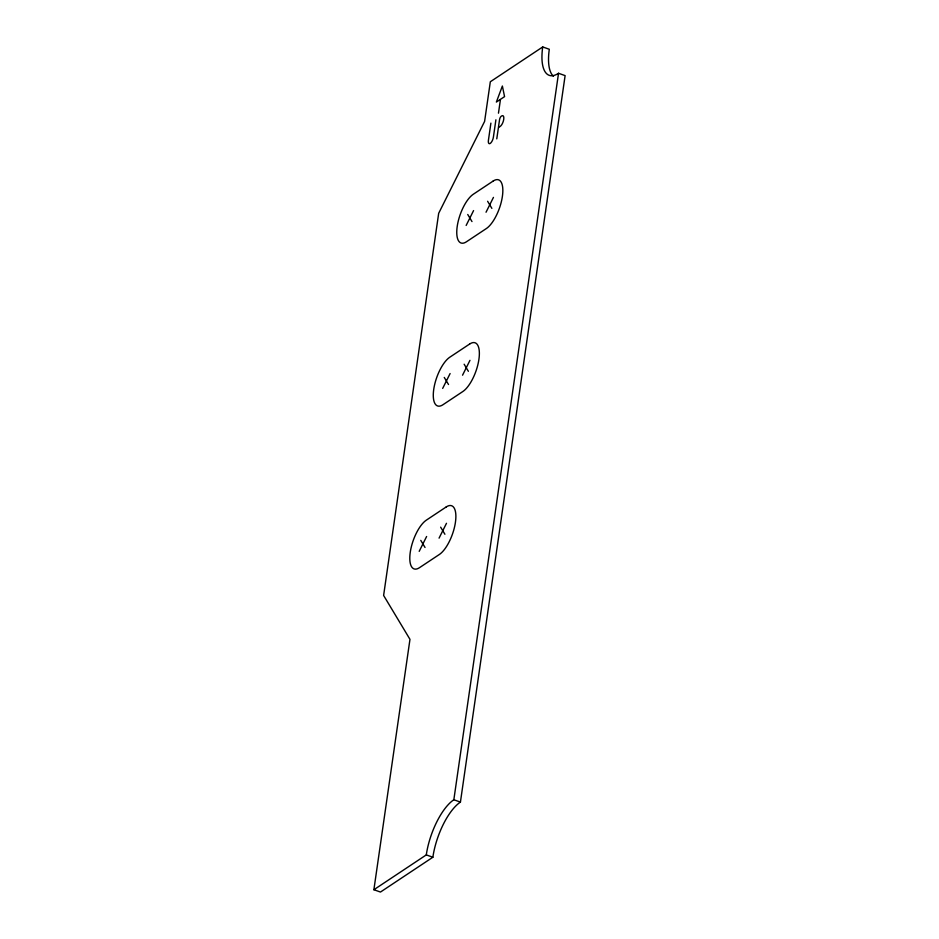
<?xml version="1.0" encoding="UTF-8"?>
<svg xmlns="http://www.w3.org/2000/svg" width="939" height="939" viewBox="0 0 939 939"><rect width="100%" height="100%" fill="white"/><g stroke="black" fill="none" stroke-linecap="round" stroke-linejoin="round"><path stroke-width="1.41" d="M542.719 46.95A45.412 17.595 -70.5 0 0 558.529 73.277L565.114 75.613L460.427 802.094A45.412 17.595 -70.5 0 0 432.867 857.237L380.471 892.05L373.886 889.726L409.967 639.342L383.617 595.455L438.677 213.306L484.606 121.401L490.322 81.763L542.719 46.95L549.303 49.274A45.412 17.595 -70.5 0 0 553.482 76.294M490.897 123.126L488.409 140.392A5.235 2.031 -70.5 0 0 490.228 143.432A5.235 2.031 -70.5 0 0 493.409 137.071L495.898 119.805M498.468 113.185L500.464 99.346L504.56 96.635L502.377 86.024L496.367 102.069L500.17 99.546M496.778 138.866L499.548 119.687A2.84 1.103 -70.5 0 1 501.262 116.236L501.684 115.955A5.834 2.265 -70.5 0 1 503.727 119.347A5.834 2.265 -70.5 0 1 500.182 126.425L498.691 127.422M373.886 889.726L426.294 854.901A45.412 17.595 -70.5 0 1 453.842 799.758L558.529 73.277M466.155 225.442L473.573 210.594M486.038 212.237L493.456 197.39M442.68 388.394L450.098 373.546M462.551 375.189L469.969 360.341M419.193 551.346L426.611 536.498M439.065 538.141L446.495 523.293M453.842 799.758L460.427 802.094M426.294 854.901L432.867 857.237M487.611 201.275L491.872 208.364M467.739 214.479L471.988 221.569M464.136 364.215L468.385 371.304M444.253 377.419L448.513 384.509M440.649 527.166L444.91 534.256M420.778 540.371L425.027 547.46M493.163 181.051L473.291 194.256A26.492 10.259 -70.5 0 0 457.211 226.428A26.492 10.259 -70.5 0 0 466.437 241.781L486.32 228.576A26.492 10.259 -70.5 0 0 502.388 196.415A26.492 10.259 -70.5 0 0 493.163 181.051M469.688 344.003L449.804 357.207A26.492 10.259 -70.5 0 0 433.736 389.368A26.492 10.259 -70.5 0 0 442.962 404.732L462.833 391.528A26.492 10.259 -70.5 0 0 478.913 359.355A26.492 10.259 -70.5 0 0 469.688 344.003M446.201 506.954L426.329 520.159A26.492 10.259 -70.5 0 0 410.249 552.32A26.492 10.259 -70.5 0 0 419.475 567.684L439.358 554.48A26.492 10.259 -70.5 0 0 455.427 522.307A26.492 10.259 -70.5 0 0 446.201 506.954"/></g></svg>
